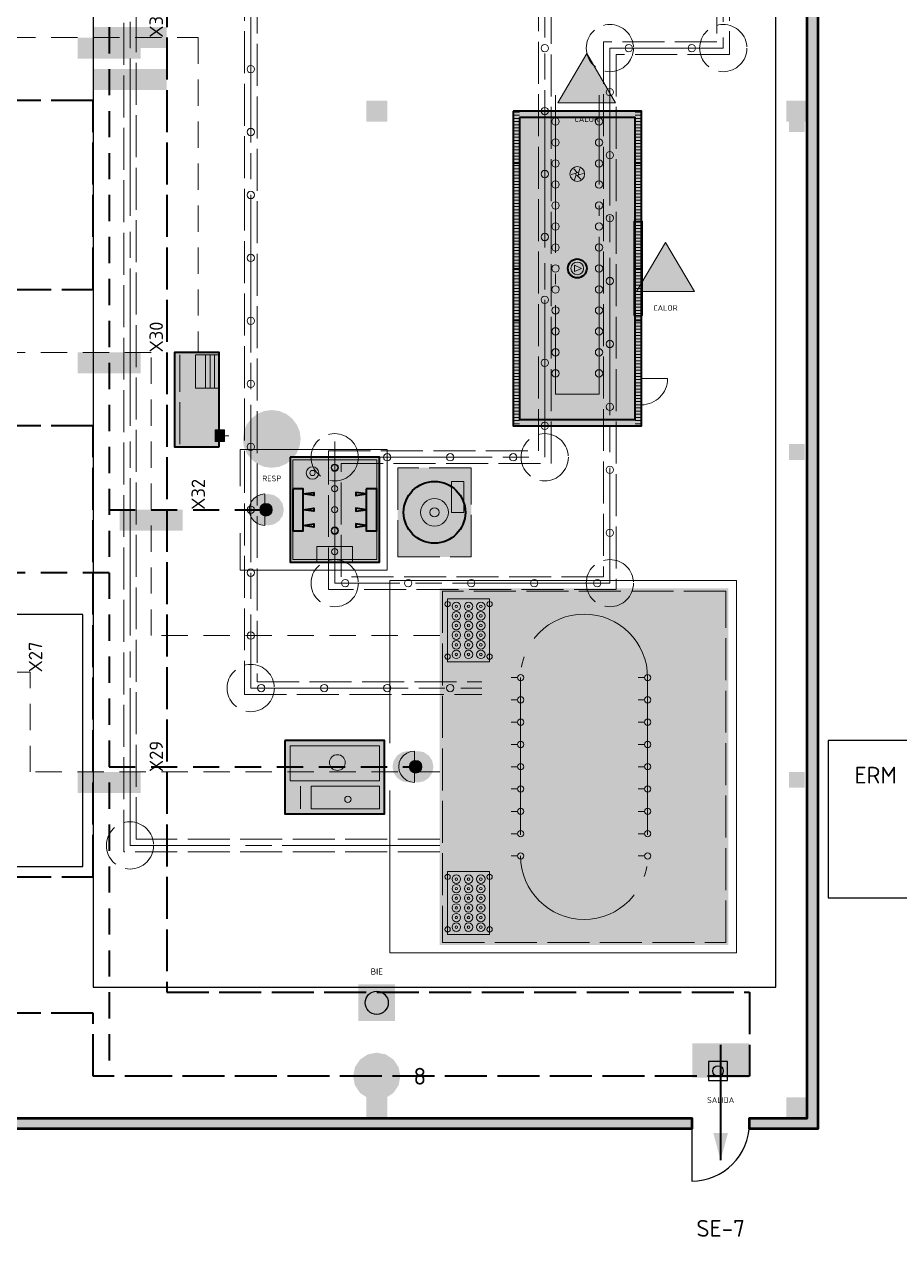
# Model space of a CAD drawing. Header units: millimetres. Extents: x 0 to 1189, y 0 to 841.
# Drawn here: x 601.4 to 684.8, y 469.7 to 585.3 of the extents above; entities that cross this region are included whole.
import ezdxf
from ezdxf.enums import TextEntityAlignment as Align

# ---------------------------------------------------------------- set-up
doc = ezdxf.new("R2010")
doc.units = ezdxf.units.MM
for name, pattern in [('FLUJO-TRAZOS', [4, 2.5, -1.5]), ('IRAM-E-TRAZOS', [5, 4, -1]), ('IRAM-F-TRAZO-PUNTO', [20, 15, -2, 1, -2])]:
    doc.linetypes.add(name, pattern=pattern)
for name, color, linetype, lineweight in [('A-ABERTURA', 7, 'CONTINUOUS', 25), ('A-COLUMNA', 7, 'CONTINUOUS', 50), ('A-EJE', 1, 'IRAM-F-TRAZO-PUNTO', 18), ('A-EQUIPO-FINO', 8, 'CONTINUOUS', 13), ('A-EQUIPO-OCULTO', 8, 'IRAM-E-TRAZOS', 13), ('A-EQUIPO-RELLENO', 9, 'CONTINUOUS', 13), ('A-EXTERIOR', 8, 'CONTINUOUS', 25), ('A-MURO', 7, 'CONTINUOUS', 50), ('A-OPERARIO', 6, 'CONTINUOUS', 18), ('A-SECTOR', 1, 'CONTINUOUS', 25), ('A-SEGURIDAD', 1, 'IRAM-E-TRAZOS', 18), ('A-TEXTO', 7, 'CONTINUOUS', 18), ('F-PERSONAL', 6, 'FLUJO-TRAZOS', 35), ('F-RET', 8, 'FLUJO-TRAZOS', 18), ('S-ESCAPE', 3, 'CONTINUOUS', 35), ('S-INCENDIO', 1, 'CONTINUOUS', 25), ('S-SENAL', 7, 'CONTINUOUS', 18)]:
    doc.layers.add(name, color=color, linetype=linetype, lineweight=lineweight)
for name, color, linetype, lineweight, true_color in [('A-AREA-TRABAJO', 30, 'CONTINUOUS', 13, 0xeb963c), ('A-EQUIPO', 30, 'CONTINUOUS', 35, 0xe67800), ('A-PASILLO', 2, 'IRAM-E-TRAZOS', 35, 0xd7a500), ('A-SENDA', 2, 'CONTINUOUS', 25, 0xd7a500)]:
    doc.layers.add(name, color=color, linetype=linetype, lineweight=lineweight, true_color=true_color)
doc.styles.add('ISO3098', font='isocpeur.ttf')

msp = doc.modelspace()

# ---------------------------------------------------------------- hatches: boundary and pattern name
at = {"layer": 'A-COLUMNA', "true_color": 0x000000}
h = msp.add_hatch(color=7, dxfattribs=at)
h.dxf.hatch_style = 1
h.paths.add_polyline_path([(634, 576), (636, 576), (636, 578), (634, 578)])
h = msp.add_hatch(color=7, dxfattribs=at)
h.dxf.hatch_style = 1
h.paths.add_polyline_path([(674, 576), (676, 576), (676, 578), (674, 578)])
h = msp.add_hatch(color=7, dxfattribs=at)
h.dxf.hatch_style = 1
h.paths.add_polyline_path([(674.25, 575), (675.75, 575), (675.75, 576.5), (674.25, 576.5)])
h = msp.add_hatch(color=7, dxfattribs=at)
h.dxf.hatch_style = 1
h.paths.add_polyline_path([(674.25, 543.75), (675.75, 543.75), (675.75, 545.25), (674.25, 545.25)])
h = msp.add_hatch(color=7, dxfattribs=at)
h.dxf.hatch_style = 1
h.paths.add_polyline_path([(674.25, 512.5), (675.75, 512.5), (675.75, 514), (674.25, 514)])
h = msp.add_hatch(color=7, dxfattribs=at)
h.dxf.hatch_style = 1
h.paths.add_polyline_path([(634, 481), (636, 481), (636, 483), (634, 483)])
h = msp.add_hatch(color=7, dxfattribs=at)
h.dxf.hatch_style = 1
h.paths.add_polyline_path([(674, 481), (676, 481), (676, 483), (674, 483)])
at = {"layer": 'A-EQUIPO-FINO'}
h = msp.add_hatch(dxfattribs=at)
h.set_pattern_fill('ANSI31', scale=0.0944882, angle=315)
h.paths.add_polyline_path([(648, 577), (648, 547), (648.6, 547), (648.6, 577)])
h = msp.add_hatch(dxfattribs=at)
h.set_pattern_fill('ANSI31', scale=0.0944882, angle=315)
h.paths.add_polyline_path([(659.6, 577), (659.6, 547), (660.2, 547), (660.2, 577)])
at = {"layer": 'A-EQUIPO-RELLENO', "true_color": 0xfad7c8}
h = msp.add_hatch(color=7, dxfattribs=at)
h.dxf.hatch_style = 1
h.paths.add_polyline_path([(648, 577), (648, 547), (660.2, 547), (660.2, 577)])
at = {"layer": 'A-EQUIPO-RELLENO', "true_color": 0xfff5ee}
h = msp.add_hatch(color=7, dxfattribs=at)
h.dxf.hatch_style = 1
h.paths.add_polyline_path([(648.6, 576.4), (648.6, 547.6), (659.6, 547.6), (659.6, 576.4)])
at = {"layer": 'A-EQUIPO-RELLENO', "true_color": 0xcdd0d4}
h = msp.add_hatch(color=7, dxfattribs=at)
h.dxf.hatch_style = 1
h.paths.add_polyline_path([(659.5, 566.5), (659.5, 557.5), (660.3, 557.5), (660.3, 566.5)])
at = {"layer": 'A-EQUIPO-RELLENO', "true_color": 0xeedec0}
h = msp.add_hatch(color=7, dxfattribs=at)
h.dxf.hatch_style = 1
h.paths.add_polyline_path([(620, 545), (620, 554), (615.75, 554), (615.75, 545)])
at = {"layer": 'A-EQUIPO-RELLENO', "true_color": 0xcdd0d4}
h = msp.add_hatch(color=7, dxfattribs=at)
h.dxf.hatch_style = 1
h.paths.add_polyline_path([(620.5, 545.5), (620.5, 546.6), (619.6, 546.6), (619.6, 545.5)])
at = {"layer": 'A-EQUIPO-RELLENO', "true_color": 0xf5f5fc}
h = msp.add_hatch(color=7, dxfattribs=at)
h.dxf.hatch_style = 1
h.paths.add_polyline_path([(626.75, 544), (626.75, 534), (635.25, 534), (635.25, 544)])
at = {"layer": 'A-EQUIPO-RELLENO', "true_color": 0xeeeeee}
h = msp.add_hatch(color=7, dxfattribs=at)
h.dxf.hatch_style = 1
h.paths.add_polyline_path([(637, 543), (637, 534.5), (644, 534.5), (644, 543)])
at = {"layer": 'A-EQUIPO-RELLENO', "true_color": 0xcdd0d4}
h = msp.add_hatch(color=7, dxfattribs=at)
h.dxf.hatch_style = 1
h.paths.add_polyline_path([(627, 541), (627, 537), (628, 537), (628, 541)])
h = msp.add_hatch(color=7, dxfattribs=at)
h.dxf.hatch_style = 1
h.paths.add_polyline_path([(634, 541), (634, 537), (635, 537), (635, 541)])
at = {"layer": 'A-EQUIPO-RELLENO', "true_color": 0xe2e7ee}
h = msp.add_hatch(color=7, dxfattribs=at)
h.dxf.hatch_style = 1
h.paths.add_polyline_path([(640.5, 535.81), (641.26, 535.91), (641.97, 536.2), (642.58, 536.67), (643.05, 537.28), (643.34, 537.99), (643.44, 538.75), (643.34, 539.51), (643.05, 540.22), (642.58, 540.83), (641.97, 541.3), (641.26, 541.59), (640.5, 541.69), (639.74, 541.59), (639.03, 541.3), (638.42, 540.83), (637.95, 540.22), (637.66, 539.51), (637.56, 538.75), (637.66, 537.99), (637.95, 537.28), (638.42, 536.67), (639.03, 536.2), (639.74, 535.91)])
at = {"layer": 'A-EQUIPO-RELLENO', "true_color": 0xfae1f5}
h = msp.add_hatch(color=7, dxfattribs=at)
h.dxf.hatch_style = 1
h.paths.add_polyline_path([(624.35, 540.5), (623.96, 540.45), (623.6, 540.3), (623.29, 540.06), (623.05, 539.75), (622.9, 539.39), (622.85, 539), (622.9, 538.61), (623.05, 538.25), (623.29, 537.94), (623.6, 537.7), (623.96, 537.55), (624.35, 537.5), (624.35, 540.5)])
at = {"layer": 'A-EQUIPO-RELLENO', "true_color": 0xffffff}
h = msp.add_hatch(color=7, dxfattribs=at)
h.dxf.hatch_style = 1
h.paths.add_polyline_path([(624.45, 538.4), (624.61, 538.42), (624.75, 538.48), (624.87, 538.58), (624.97, 538.7), (625.03, 538.84), (625.05, 539), (625.03, 539.16), (624.97, 539.3), (624.87, 539.42), (624.75, 539.52), (624.61, 539.58), (624.45, 539.6), (624.29, 539.58), (624.15, 539.52), (624.03, 539.42), (623.93, 539.3), (623.87, 539.16), (623.85, 539), (623.87, 538.84), (623.93, 538.7), (624.03, 538.58), (624.15, 538.48), (624.29, 538.42)])
at = {"layer": 'A-EQUIPO-RELLENO', "true_color": 0xf8f8f8}
h = msp.add_hatch(color=7, dxfattribs=at)
h.dxf.hatch_style = 1
h.paths.add_polyline_path([(641, 531.5), (641, 497.5), (668.5, 497.5), (668.5, 531.5)])
at = {"layer": 'A-EQUIPO-RELLENO', "true_color": 0xeeeeee}
h = msp.add_hatch(color=7, dxfattribs=at)
h.dxf.hatch_style = 1
h.paths.add_polyline_path([(641.75, 530.5), (641.75, 524.5), (645.75, 524.5), (645.75, 530.5)])
h = msp.add_hatch(color=7, dxfattribs=at)
h.dxf.hatch_style = 1
h.paths.add_polyline_path([(626.25, 517), (626.25, 510), (635.75, 510), (635.75, 517)])
at = {"layer": 'A-EQUIPO-RELLENO', "true_color": 0xfae1f5}
h = msp.add_hatch(color=7, dxfattribs=at)
h.dxf.hatch_style = 1
h.paths.add_polyline_path([(638.6, 516), (638.21, 515.95), (637.85, 515.8), (637.54, 515.56), (637.3, 515.25), (637.15, 514.89), (637.1, 514.5), (637.15, 514.11), (637.3, 513.75), (637.54, 513.44), (637.85, 513.2), (638.21, 513.05), (638.6, 513), (638.6, 516)])
at = {"layer": 'A-EQUIPO-RELLENO', "true_color": 0xffffff}
h = msp.add_hatch(color=7, dxfattribs=at)
h.dxf.hatch_style = 1
h.paths.add_polyline_path([(638.7, 513.9), (638.86, 513.92), (639, 513.98), (639.12, 514.08), (639.22, 514.2), (639.28, 514.34), (639.3, 514.5), (639.28, 514.66), (639.22, 514.8), (639.12, 514.92), (639, 515.02), (638.86, 515.08), (638.7, 515.1), (638.54, 515.08), (638.4, 515.02), (638.28, 514.92), (638.18, 514.8), (638.12, 514.66), (638.1, 514.5), (638.12, 514.34), (638.18, 514.2), (638.28, 514.08), (638.4, 513.98), (638.54, 513.92)])
at = {"layer": 'A-EQUIPO-RELLENO', "true_color": 0xcdd0d4}
h = msp.add_hatch(color=7, dxfattribs=at)
h.dxf.hatch_style = 1
h.paths.add_polyline_path([(628.75, 512.66), (628.75, 510.5), (635.25, 510.5), (635.25, 512.66)])
at = {"layer": 'A-EQUIPO-RELLENO', "true_color": 0xeeeeee}
h = msp.add_hatch(color=7, dxfattribs=at)
h.dxf.hatch_style = 1
h.paths.add_polyline_path([(641.75, 504.5), (641.75, 498.5), (645.75, 498.5), (645.75, 504.5)])
at = {"layer": 'A-MURO', "true_color": 0x464646}
h = msp.add_hatch(color=7, dxfattribs=at)
h.dxf.hatch_style = 1
h.paths.add_polyline_path([(670.5, 480), (670.5, 481), (676, 481), (676, 612), (677, 612), (677, 480)])
h = msp.add_hatch(color=7, dxfattribs=at)
h.dxf.hatch_style = 1
h.paths.add_polyline_path([(593.5, 481), (665, 481), (665, 480), (593.5, 480)])
at = {"layer": 'A-SENDA', "true_color": 0xd7a500}
h = msp.add_hatch(color=7, dxfattribs=at)
h.dxf.hatch_style = 1
h.paths.add_polyline_path([(608, 583), (615, 583), (615, 585), (608, 585)])
h = msp.add_hatch(color=7, dxfattribs=at)
h.dxf.hatch_style = 1
h.paths.add_polyline_path([(606.5, 582), (612.5, 582), (612.5, 584), (606.5, 584)])
h = msp.add_hatch(color=7, dxfattribs=at)
h.dxf.hatch_style = 1
h.paths.add_polyline_path([(608, 579), (615, 579), (615, 581), (608, 581)])
h = msp.add_hatch(color=7, dxfattribs=at)
h.dxf.hatch_style = 1
h.paths.add_polyline_path([(606.5, 552), (612.5, 552), (612.5, 554), (606.5, 554)])
h = msp.add_hatch(color=7, dxfattribs=at)
h.dxf.hatch_style = 1
h.paths.add_polyline_path([(610.5, 537), (616.5, 537), (616.5, 539), (610.5, 539)])
h = msp.add_hatch(color=7, dxfattribs=at)
h.dxf.hatch_style = 1
h.paths.add_polyline_path([(606.5, 512), (612.5, 512), (612.5, 514), (606.5, 514)])
at = {"layer": 'F-PERSONAL', "true_color": 0xc800aa}
h = msp.add_hatch(color=7, dxfattribs=at)
h.dxf.hatch_style = 1
h.paths.add_polyline_path([(626.15, 539), (626.04, 539.57), (625.71, 540.06), (625.22, 540.39), (624.65, 540.5), (624.08, 540.39), (623.59, 540.06), (623.26, 539.57), (623.15, 539), (623.26, 538.43), (623.59, 537.94), (624.08, 537.61), (624.65, 537.5), (625.22, 537.61), (625.71, 537.94), (626.04, 538.43)])
h = msp.add_hatch(color=7, dxfattribs=at)
h.dxf.hatch_style = 1
h.paths.add_polyline_path([(639.5, 514.5), (639.39, 515.07), (639.06, 515.56), (638.57, 515.89), (638, 516), (637.43, 515.89), (636.94, 515.56), (636.61, 515.07), (636.5, 514.5), (636.61, 513.93), (636.94, 513.44), (637.43, 513.11), (638, 513), (638.57, 513.11), (639.06, 513.44), (639.39, 513.93)])
h = msp.add_hatch(color=7, dxfattribs=at)
h.dxf.hatch_style = 1
h.paths.add_polyline_path([(640.4, 514.5), (640.29, 515.07), (639.96, 515.56), (639.47, 515.89), (638.9, 516), (638.33, 515.89), (637.84, 515.56), (637.51, 515.07), (637.4, 514.5), (637.51, 513.93), (637.84, 513.44), (638.33, 513.11), (638.9, 513), (639.47, 513.11), (639.96, 513.44), (640.29, 513.93)])
at = {"layer": 'S-ESCAPE', "true_color": 0x00963c}
h = msp.add_hatch(color=7, dxfattribs=at)
h.dxf.hatch_style = 1
h.paths.add_polyline_path([(667.75, 477), (668.45, 479.6), (667.05, 479.6)])
at = {"layer": 'S-INCENDIO', "true_color": 0xc81414}
h = msp.add_hatch(color=7, dxfattribs=at)
h.dxf.hatch_style = 1
h.paths.add_polyline_path([(633.25, 490.25), (636.75, 490.25), (636.75, 493.75), (633.25, 493.75)])
at = {"layer": 'S-INCENDIO', "true_color": 0xd20000}
h = msp.add_hatch(color=7, dxfattribs=at)
h.dxf.hatch_style = 1
h.paths.add_polyline_path([(637.25, 485), (637.08, 485.86), (636.59, 486.59), (635.86, 487.08), (635, 487.25), (634.14, 487.08), (633.41, 486.59), (632.92, 485.86), (632.75, 485), (632.92, 484.14), (633.41, 483.41), (634.14, 482.92), (635, 482.75), (635.86, 482.92), (636.59, 483.41), (637.08, 484.14)])
at = {"layer": 'S-SENAL', "true_color": 0xfac800}
h = msp.add_hatch(color=7, dxfattribs=at)
h.dxf.hatch_style = 1
h.paths.add_polyline_path([(652.25, 577.8), (657.75, 577.8), (655, 582.48)])
h = msp.add_hatch(color=7, dxfattribs=at)
h.dxf.hatch_style = 1
h.paths.add_polyline_path([(659.75, 559.8), (665.25, 559.8), (662.5, 564.48)])
at = {"layer": 'S-SENAL', "true_color": 0x005aaa}
h = msp.add_hatch(color=7, dxfattribs=at)
h.dxf.hatch_style = 1
h.paths.add_polyline_path([(627.75, 545.75), (627.66, 546.46), (627.38, 547.12), (626.94, 547.69), (626.38, 548.13), (625.71, 548.41), (625, 548.5), (624.29, 548.41), (623.62, 548.13), (623.06, 547.69), (622.62, 547.12), (622.34, 546.46), (622.25, 545.75), (622.34, 545.04), (622.62, 544.38), (623.06, 543.81), (623.62, 543.37), (624.29, 543.09), (625, 543), (625.71, 543.09), (626.38, 543.37), (626.94, 543.81), (627.38, 544.38), (627.66, 545.04)])
at = {"layer": 'S-SENAL', "true_color": 0x008c46}
h = msp.add_hatch(color=7, dxfattribs=at)
h.dxf.hatch_style = 1
h.paths.add_polyline_path([(665.05, 484.85), (670.45, 484.85), (670.45, 488.15), (665.05, 488.15)])

# ---------------------------------------------------------------- linework, layer by layer
at = {"layer": 'A-ABERTURA'}
msp.add_line((665, 480.5), (665, 475), dxfattribs=at)
msp.add_arc((665, 480.5), 5.5, 270, 360, dxfattribs=at)
at = {"layer": 'A-AREA-TRABAJO'}
for p, q in [((622, 544.75), (622, 541.25)), ((622, 536.75), (622, 533.25)), ((636.25, 532.25), (636.25, 516.75)), ((636.25, 512.25), (636.25, 496.75))]:
    msp.add_line(p, q, dxfattribs=at)
for points in [[(622, 544.75), (636, 544.75), (636, 533.25), (622, 533.25)], [(636.25, 532.25), (669.25, 532.25), (669.25, 496.75), (636.25, 496.75)]]:
    msp.add_lwpolyline(points, dxfattribs=at)
at = {"layer": 'A-EJE'}
for p, q in [((652.03, 578.5), (652.03, 550)), ((656.17, 550), (656.17, 578.5)), ((652.03, 550), (656.17, 550)), ((631, 545.5), (631, 532.5)), ((648.7, 523), (648.7, 506)), ((660.8, 523), (660.8, 506))]:
    msp.add_line(p, q, dxfattribs=at)
for points in [[(608, 664), (668, 664), (668, 583), (657.2, 583), (657.2, 532), (631, 532), (631, 544), (651, 544), (651, 589), (623, 589), (623, 522), (645, 522)], [(641, 507), (611.5, 507), (611.5, 657), (609.5, 657)]]:
    msp.add_lwpolyline(points, dxfattribs=at)
for centre, start, end in [((654.75, 523), 360, 540), ((654.75, 506), 540, 360)]:
    msp.add_arc(centre, 6.05, start, end, dxfattribs=at)
at = {"layer": 'A-EQUIPO'}
for points in [[(648, 577), (648, 547), (660.2, 547), (660.2, 577)], [(648.6, 576.4), (648.6, 547.6), (659.6, 547.6), (659.6, 576.4)], [(620, 545), (620, 554), (615.75, 554), (615.75, 545)], [(626.75, 544), (626.75, 534), (635.25, 534), (635.25, 544)], [(627, 541), (627, 537), (628, 537), (628, 541)], [(634, 541), (634, 537), (635, 537), (635, 541)], [(628, 540.5), (629, 540.65), (629, 540.35)], [(634, 540.5), (633, 540.65), (633, 540.35)], [(628, 539), (629, 539.15), (629, 538.85)], [(634, 539), (633, 539.15), (633, 538.85)], [(628, 537.5), (629, 537.65), (629, 537.35)], [(634, 537.5), (633, 537.65), (633, 537.35)], [(626.25, 517), (626.25, 510), (635.75, 510), (635.75, 517)]]:
    msp.add_lwpolyline(points, close=True, dxfattribs=at)
for centre, radius in [((654.1, 562), 0.9), ((640.5, 538.75), 2.94)]:
    msp.add_circle(centre, radius, dxfattribs=at)
at = {"layer": 'A-EQUIPO-FINO'}
for p, q in [((648, 572), (648.6, 572)), ((659.6, 572), (660.2, 572)), ((648, 567), (648.6, 567)), ((659.6, 567), (660.2, 567)), ((648, 562), (648.6, 562)), ((659.6, 562), (660.2, 562)), ((648, 557), (648.6, 557)), ((659.6, 557), (660.2, 557)), ((618.69, 550.58), (618.69, 553.75)), ((619.12, 550.58), (619.12, 553.75)), ((619.56, 550.58), (619.56, 553.75)), ((648, 552), (648.6, 552)), ((659.6, 552), (660.2, 552)), ((660.2, 551.5), (662.7, 551.5)), ((620.5, 546.05), (620.9, 546.05)), ((629.98, 544), (632.02, 544)), ((629.98, 534), (632.02, 534)), ((648.4, 523), (647.8, 523)), ((660.5, 523), (659.9, 523)), ((648.4, 520.88), (647.8, 520.88)), ((660.5, 520.88), (659.9, 520.88)), ((648.4, 518.75), (647.8, 518.75)), ((660.5, 518.75), (659.9, 518.75)), ((648.4, 516.62), (647.8, 516.62)), ((660.5, 516.62), (659.9, 516.62)), ((648.4, 514.5), (647.8, 514.5)), ((660.5, 514.5), (659.9, 514.5)), ((648.4, 512.38), (647.8, 512.38)), ((660.5, 512.38), (659.9, 512.38)), ((648.4, 510.25), (647.8, 510.25)), ((660.5, 510.25), (659.9, 510.25)), ((648.4, 508.12), (647.8, 508.12)), ((660.5, 508.12), (659.9, 508.12)), ((648.4, 506), (647.8, 506)), ((660.5, 506), (659.9, 506))]:
    msp.add_line(p, q, dxfattribs=at)
for points in [[(653.98, 571.07), (653.51, 570.95)], [(654.1, 571.14), (653.76, 571.49)], [(654.22, 571.07), (654.35, 571.54)], [(654.22, 570.93), (654.69, 571.05)], [(653.98, 570.93), (653.85, 570.46)], [(654.1, 570.86), (654.44, 570.51)]]:
    msp.add_lwpolyline(points, dxfattribs=at)
for points in [[(659.5, 566.5), (659.5, 557.5), (660.3, 557.5), (660.3, 566.5)], [(653.85, 562.3), (654.5, 562), (653.85, 561.7)], [(620, 550.58), (620, 553.75), (617.75, 553.75), (617.75, 550.58)], [(620.5, 545.5), (620.5, 546.6), (619.6, 546.6), (619.6, 545.5)], [(627, 543.75), (627, 534.25), (635, 534.25), (635, 543.75)], [(642.12, 541.69), (642.12, 538.75), (643.29, 538.75), (643.29, 541.69)], [(641.75, 530.5), (641.75, 524.5), (645.75, 524.5), (645.75, 530.5)], [(626.75, 516.5), (626.75, 513.15), (635.25, 513.15), (635.25, 516.5)], [(628.75, 512.66), (628.75, 510.5), (635.25, 510.5), (635.25, 512.66)], [(641.75, 504.5), (641.75, 498.5), (645.75, 498.5), (645.75, 504.5)]]:
    msp.add_lwpolyline(points, close=True, dxfattribs=at)
for centre, radius in [((651, 583), 0.35), ((659, 583), 0.35), ((665, 583), 0.35), ((623, 581), 0.35), ((657.2, 578.8), 0.35), ((651, 577), 0.35), ((652.03, 576), 0.35), ((656.17, 576), 0.35), ((623, 575), 0.35), ((652.03, 574), 0.35), ((656.17, 574), 0.35), ((652.03, 572), 0.35), ((656.17, 572), 0.35), ((657.2, 572.8), 0.35), ((651, 571), 0.35), ((654.1, 571), 0.7), ((654.1, 571), 0.14), ((652.03, 570), 0.35), ((656.17, 570), 0.35), ((623, 569), 0.35), ((652.03, 568), 0.35), ((656.17, 568), 0.35), ((652.03, 566), 0.35), ((656.17, 566), 0.35), ((657.2, 566.8), 0.35), ((651, 565), 0.35), ((652.03, 564), 0.35), ((656.17, 564), 0.35), ((623, 563), 0.35), ((652.03, 562), 0.35), ((654.1, 562), 0.6), ((656.17, 562), 0.35), ((657.2, 560.8), 0.35), ((652.03, 560), 0.35), ((656.17, 560), 0.35), ((651, 559), 0.35), ((652.03, 558), 0.35), ((656.17, 558), 0.35), ((623, 557), 0.35), ((652.03, 556), 0.35), ((656.17, 556), 0.35), ((657.2, 554.8), 0.35), ((652.03, 554), 0.35), ((656.17, 554), 0.35), ((651, 553), 0.35), ((623, 551), 0.35), ((652.03, 552), 0.35), ((656.17, 552), 0.35), ((657.2, 548.8), 0.35), ((651, 547), 0.35), ((623, 545), 0.35), ((631, 543), 0.35), ((631, 543), 0.3), ((636, 544), 0.35), ((642, 544), 0.35), ((648, 544), 0.35), ((628.88, 542.5), 0.6), ((628.88, 542.5), 0.25), ((657.2, 542.8), 0.35), ((631, 541), 0.3), ((640.5, 538.75), 1.32), ((623, 539), 0.35), ((631, 539), 0.3), ((640.5, 538.75), 0.441), ((631, 537), 0.35), ((631, 537), 0.3), ((657.2, 536.8), 0.35), ((631, 535), 0.3), ((623, 533), 0.35), ((632, 532), 0.35), ((638, 532), 0.35), ((644, 532), 0.35), ((650, 532), 0.35), ((656, 532), 0.35), ((641.75, 530), 0.25), ((642.58, 529.79), 0.405), ((642.58, 529.79), 0.126), ((643.75, 529.79), 0.405), ((643.75, 529.79), 0.126), ((644.92, 529.79), 0.405), ((644.92, 529.79), 0.126), ((645.75, 530), 0.25), ((642.58, 528.88), 0.405), ((642.58, 527.96), 0.405), ((642.58, 528.88), 0.126), ((643.75, 528.88), 0.405), ((643.75, 527.96), 0.405), ((643.75, 528.88), 0.126), ((644.92, 528.88), 0.405), ((644.92, 527.96), 0.405), ((644.92, 528.88), 0.126), ((623, 527), 0.35), ((642.58, 527.04), 0.405), ((642.58, 527.96), 0.126), ((642.58, 527.04), 0.126), ((643.75, 527.04), 0.405), ((643.75, 527.96), 0.126), ((643.75, 527.04), 0.126), ((644.92, 527.04), 0.405), ((644.92, 527.96), 0.126), ((644.92, 527.04), 0.126), ((642.58, 526.12), 0.405), ((642.58, 526.12), 0.126), ((643.75, 526.12), 0.405), ((643.75, 526.12), 0.126), ((644.92, 526.12), 0.405), ((644.92, 526.12), 0.126), ((641.75, 525), 0.25), ((642.58, 525.21), 0.405), ((642.58, 525.21), 0.126), ((643.75, 525.21), 0.405), ((643.75, 525.21), 0.126), ((644.92, 525.21), 0.405), ((644.92, 525.21), 0.126), ((645.75, 525), 0.25), ((648.7, 523), 0.3), ((660.8, 523), 0.3), ((624, 522), 0.35), ((630, 522), 0.35), ((636, 522), 0.35), ((642, 522), 0.35), ((648.7, 520.88), 0.3), ((660.8, 520.88), 0.3), ((648.7, 518.75), 0.3), ((660.8, 518.75), 0.3), ((648.7, 516.62), 0.3), ((660.8, 516.62), 0.3), ((631.25, 514.9), 0.75), ((648.7, 514.5), 0.3), ((660.8, 514.5), 0.3), ((648.7, 512.38), 0.3), ((660.8, 512.38), 0.3), ((632.25, 511.4), 0.3), ((648.7, 510.25), 0.3), ((660.8, 510.25), 0.3), ((648.7, 508.12), 0.3), ((660.8, 508.12), 0.3), ((648.7, 506), 0.3), ((660.8, 506), 0.3), ((641.75, 504), 0.25), ((642.58, 503.79), 0.405), ((642.58, 503.79), 0.126), ((643.75, 503.79), 0.405), ((643.75, 503.79), 0.126), ((644.92, 503.79), 0.405), ((644.92, 503.79), 0.126), ((645.75, 504), 0.25), ((642.58, 502.88), 0.405), ((642.58, 502.88), 0.126), ((643.75, 502.88), 0.405), ((643.75, 502.88), 0.126), ((644.92, 502.88), 0.405), ((644.92, 502.88), 0.126), ((642.58, 501.96), 0.405), ((642.58, 501.96), 0.126), ((643.75, 501.96), 0.405), ((643.75, 501.96), 0.126), ((644.92, 501.96), 0.405), ((644.92, 501.96), 0.126), ((642.58, 501.04), 0.405), ((642.58, 500.12), 0.405), ((642.58, 501.04), 0.126), ((643.75, 501.04), 0.405), ((643.75, 500.12), 0.405), ((643.75, 501.04), 0.126), ((644.92, 501.04), 0.405), ((644.92, 500.12), 0.405), ((644.92, 501.04), 0.126), ((642.58, 499.21), 0.405), ((642.58, 500.12), 0.126), ((642.58, 499.21), 0.126), ((643.75, 499.21), 0.405), ((643.75, 500.12), 0.126), ((643.75, 499.21), 0.126), ((644.92, 499.21), 0.405), ((644.92, 500.12), 0.126), ((644.92, 499.21), 0.126), ((641.75, 499), 0.25), ((645.75, 499), 0.25)]:
    msp.add_circle(centre, radius, dxfattribs=at)
at = {"layer": 'A-EQUIPO-OCULTO'}
for p, q in [((616.25, 545.25), (616.25, 553.75)), ((627.75, 512.66), (627.75, 510.5))]:
    msp.add_line(p, q, dxfattribs=at)
for points in [[(608, 664.6), (668.6, 664.6), (668.6, 582.4), (657.8, 582.4), (657.8, 531.4), (630.4, 531.4), (630.4, 544.6), (650.4, 544.6), (650.4, 588.4), (623.6, 588.4), (623.6, 522.6), (645, 522.6)], [(608, 663.4), (667.4, 663.4), (667.4, 583.6), (656.6, 583.6), (656.6, 532.6), (631.6, 532.6), (631.6, 543.4), (651.6, 543.4), (651.6, 589.6), (622.4, 589.6), (622.4, 521.4), (645, 521.4)], [(641, 507.6), (612.1, 507.6), (612.1, 657.6), (609.5, 657.6)], [(641, 506.4), (610.9, 506.4), (610.9, 656.4), (609.5, 656.4)]]:
    msp.add_lwpolyline(points, dxfattribs=at)
for points in [[(637, 543), (637, 534.5), (644, 534.5), (644, 543)], [(629.3, 535.5), (629.3, 534), (632.7, 534), (632.7, 535.5)], [(641.25, 531.25), (641.25, 497.75), (668.25, 497.75), (668.25, 531.25)]]:
    msp.add_lwpolyline(points, close=True, dxfattribs=at)
for centre in [(657.2, 583), (668, 583), (631, 544), (651, 544), (631, 532), (657.2, 532), (623, 522), (611.5, 507)]:
    msp.add_circle(centre, 2.25, dxfattribs=at)
msp.add_arc((660.2, 551.5), 2.5, 270, 360, dxfattribs=at)
at = {"layer": 'A-EXTERIOR'}
msp.add_lwpolyline([(678, 502), (693, 502), (693, 517), (678, 517)], close=True, dxfattribs=at)
at = {"layer": 'A-MURO'}
for points in [[(670.5, 480), (670.5, 481), (676, 481), (676, 612), (677, 612), (677, 480)], [(593.5, 481), (665, 481), (665, 480), (593.5, 480)]]:
    msp.add_lwpolyline(points, close=True, dxfattribs=at)
at = {"layer": 'A-OPERARIO'}
for points in [[(624.35, 540.5), (623.96, 540.45), (623.6, 540.3), (623.29, 540.06), (623.05, 539.75), (622.9, 539.39), (622.85, 539), (622.9, 538.61), (623.05, 538.25), (623.29, 537.94), (623.6, 537.7), (623.96, 537.55), (624.35, 537.5)], [(638.6, 516), (638.21, 515.95), (637.85, 515.8), (637.54, 515.56), (637.3, 515.25), (637.15, 514.89), (637.1, 514.5), (637.15, 514.11), (637.3, 513.75), (637.54, 513.44), (637.85, 513.2), (638.21, 513.05), (638.6, 513)]]:
    msp.add_lwpolyline(points, close=True, dxfattribs=at)
for centre in [(624.45, 539), (638.7, 514.5)]:
    msp.add_circle(centre, 0.6, dxfattribs=at)
at = {"layer": 'A-PASILLO'}
for p, q in [((615, 604), (615, 493)), ((608, 578), (510, 578)), ((608, 560), (608, 578)), ((510, 560), (608, 560)), ((608, 547), (510, 547)), ((608, 504), (608, 547)), ((510, 504), (608, 504)), ((615, 493), (670.5, 493)), ((670.5, 493), (670.5, 485)), ((608, 491), (503, 491)), ((608, 485), (608, 491)), ((615, 485), (608, 485)), ((670.5, 485), (615, 485))]:
    msp.add_line(p, q, dxfattribs=at)
at = {"layer": 'A-SECTOR'}
for points in [[(608, 493.5), (673, 493.5), (673, 603.5), (608, 603.5)], [(533, 505), (607, 505), (607, 529), (533, 529)]]:
    msp.add_lwpolyline(points, close=True, dxfattribs=at)
at = {"layer": 'A-SEGURIDAD'}
msp.add_line((626.75, 536), (626.75, 534.5), dxfattribs=at)
at = {"layer": 'F-PERSONAL'}
for points in [[(609.5, 601), (609.5, 485)], [(609.5, 539), (624.65, 539)], [(609.5, 533), (526, 533)], [(609.5, 514.5), (638, 514.5)], [(638, 514.5), (638.9, 514.5)]]:
    msp.add_lwpolyline(points, dxfattribs=at)
at = {"layer": 'F-RET'}
for points in [[(608, 664), (668, 664), (668, 583), (657.2, 583), (657.2, 532), (631, 532), (631, 544), (651, 544), (651, 589), (623, 589), (623, 522), (645, 522)], [(641, 507), (611.5, 507), (611.5, 657), (609.5, 657)], [(511, 514), (508, 514), (508, 584), (618, 584), (618, 554)], [(641, 527), (613.5, 527), (613.5, 554), (516, 554), (516, 562)], [(641, 514), (602, 514), (602, 523.5), (596, 523.5)]]:
    msp.add_lwpolyline(points, dxfattribs=at)
at = {"layer": 'S-ESCAPE'}
msp.add_line((667.75, 488), (667.75, 477), dxfattribs=at)
at = {"layer": 'S-INCENDIO'}
msp.add_lwpolyline([(666.6, 484.6), (668.4, 484.6), (668.4, 486.4), (666.6, 486.4)], close=True, dxfattribs=at)
for centre, radius in [((635, 492), 1.1), ((667.5, 485.5), 0.5)]:
    msp.add_circle(centre, radius, dxfattribs=at)
at = {"layer": 'S-SENAL'}
for points in [[(652.25, 577.8), (657.75, 577.8), (655, 582.48)], [(659.75, 559.8), (665.25, 559.8), (662.5, 564.48)]]:
    msp.add_lwpolyline(points, close=True, dxfattribs=at)

# ---------------------------------------------------------------- texts
at = {"layer": 'A-TEXTO', "style": 'ISO3098'}
for s, p in [('X31', (614, 584)), ('X30', (614, 554)), ('X32', (618, 539)), ('X27', (602.5, 523.5)), ('X29', (614, 514))]:
    msp.add_text(s, height=1.28, rotation=90, dxfattribs=at).set_placement(p, align=Align.MIDDLE_LEFT)
msp.add_text('ERM', height=1.6, dxfattribs=at).set_placement((680.5, 514.5), align=Align.TOP_LEFT)
at = {"layer": 'S-ESCAPE', "style": 'ISO3098'}
msp.add_text('SE-7', height=1.6, dxfattribs=at).set_placement((667.75, 470.5), align=Align.MIDDLE_CENTER)
at = {"layer": 'S-INCENDIO', "style": 'ISO3098'}
msp.add_text('BIE', height=0.6, dxfattribs=at).set_placement((635, 494.5), align=Align.BOTTOM_CENTER)
msp.add_text('8', height=1.6, dxfattribs=at).set_placement((638.5, 485), align=Align.MIDDLE_LEFT)
at = {"layer": 'S-SENAL', "style": 'ISO3098'}
for s, p in [('CALOR', (655, 576.5)), ('CALOR', (662.5, 558.5)), ('RESP', (625, 542.25)), ('SALIDA', (667.75, 483))]:
    msp.add_text(s, height=0.54, dxfattribs=at).set_placement(p, align=Align.TOP_CENTER)

doc.saveas('drawing.dxf')
